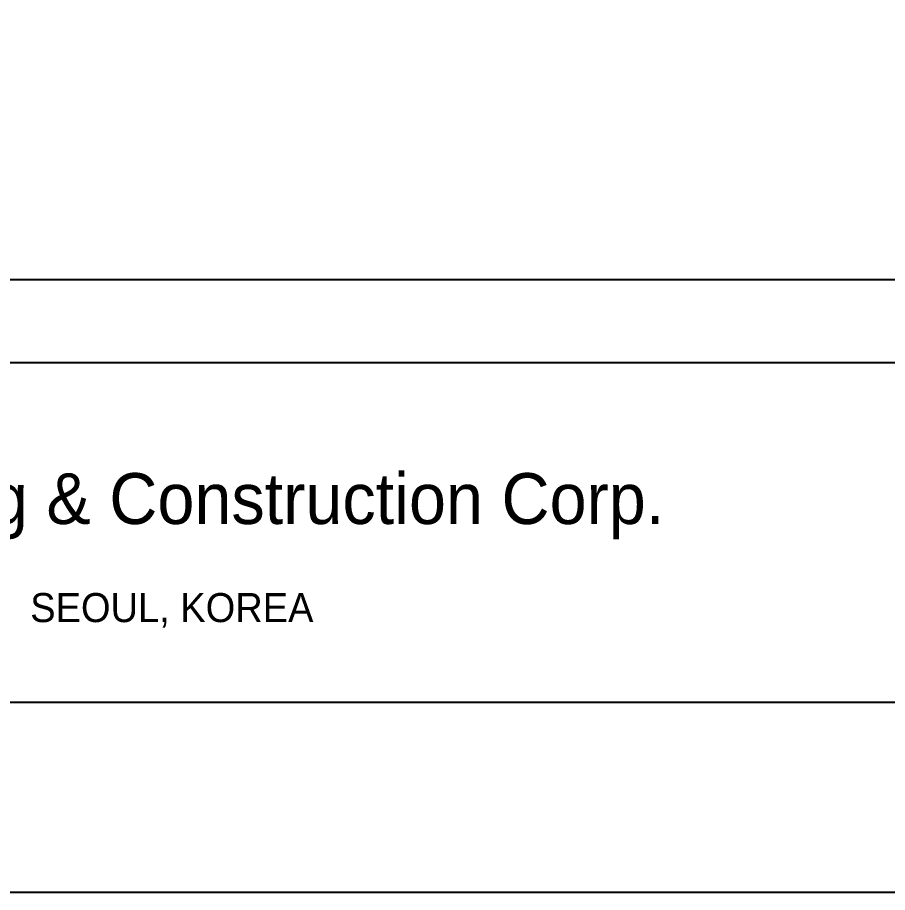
# Model space of a CAD drawing. Header units: millimetres. Extents: x 43843 to 1069877, y 60576 to 148433.
# Drawn here: x 221365 to 233931, y 62076 to 74720 of the extents above; entities that cross this region are included whole.
import ezdxf
from ezdxf.enums import TextEntityAlignment as Align

# ---------------------------------------------------------------- set-up
doc = ezdxf.new("R2010")
doc.units = ezdxf.units.MM
doc.layers.add('DEFPOINT', color=142, linetype='Continuous', plot=False)
doc.styles.add('BAS_TITLE1', font='')
doc.styles.add('BAS_TITLE2', font='', dxfattribs={"height": 500})
doc.styles.get('BAS_TITLE1').set_extended_font_data('HYHeadLine-Medium')
doc.styles.get('BAS_TITLE2').set_extended_font_data('HYHeadLine-Medium')

# ---------------------------------------------------------------- blocks, each defined once
blk = doc.blocks.new('zw$9A02')
at = {"color": 4}
blk.add_line((3810.4, -57898.8), (85731, -57898.8), dxfattribs=at)
blk.add_lwpolyline([(0, -63642.9), (0, 0), (90000, 0), (90000, -63642.9)], close=True)
blk.add_lwpolyline([(3810.4, -61579.4), (85731, -61579.4), (85731, -3425.3), (3810.4, -3425.3)], close=True, dxfattribs=at)
at = {"layer": 'DEFPOINT', "color": 150}
blk.add_lwpolyline([(4710.4, -56998.8), (84831, -56998.8), (84831, -4325.3), (4710.4, -4325.3)], close=True, dxfattribs=at)
at = {"style": 'BAS_TITLE2'}
blk.add_text('GS Engineering & Construction Corp.', height=551.251, dxfattribs=at).set_placement((38163.6, -59649.3))
at = {"style": 'BAS_TITLE1'}
blk.add_text('SEOUL, KOREA', height=315, dxfattribs=at).set_placement((44813.9, -60581.9), align=Align.MIDDLE)

msp = doc.modelspace()

# ---------------------------------------------------------------- block references
at = {"xscale": 1.333333333333333, "yscale": 1.333333333333333, "zscale": 1.333333333333333}
msp.add_blockref('zw$9A02', (163842.813, 146933.143), dxfattribs=at)

doc.saveas('drawing.dxf')
